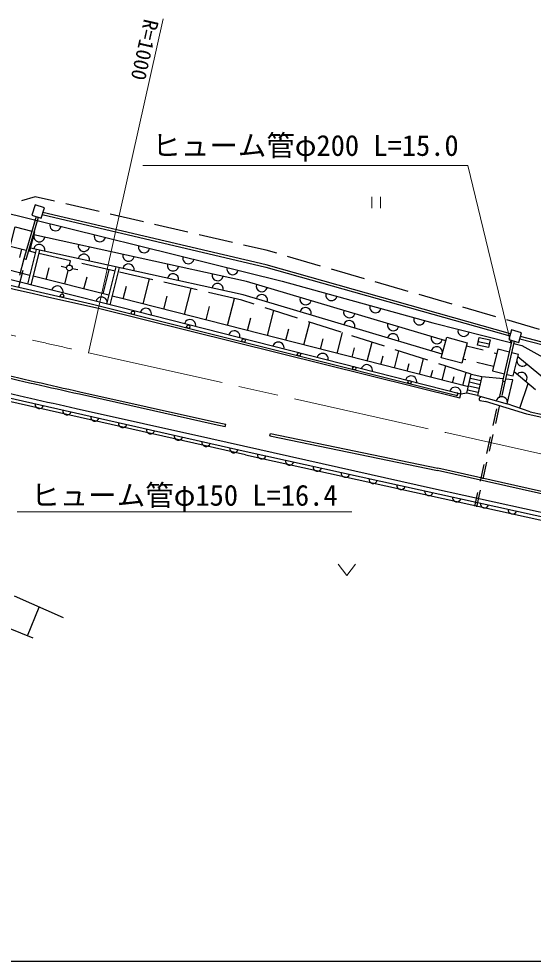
# Model space of a CAD drawing. Units: millimetres, scale not verified. Extents: x 40000 to 679996, y 20000 to 379998.
# Drawn here: x 494429 to 539520, y 204999 to 287611 of the extents above; entities that cross this region are included whole.
import ezdxf
from ezdxf.enums import TextEntityAlignment as Align

# ---------------------------------------------------------------- set-up
doc = ezdxf.new("R2010")
doc.units = ezdxf.units.MM
doc.header["$LTSCALE"] = 999.995
doc.linetypes.add('CHAIN', pattern=[18.5, 12, -1.5, 3.5, -1.5])
for name, color, linetype, lineweight in [('M-BGD', 7, 'Continuous', 25), ('M-BMK', 2, 'CHAIN', 13), ('M-STR-HTXT', 7, 'Continuous', 13), ('M-TTL-BAND', 7, 'Continuous', 25)]:
    doc.layers.add(name, color=color, linetype=linetype, lineweight=lineweight)
doc.styles.add('ＭＳ ゴシック', font='')
doc.styles.get('ＭＳ ゴシック').set_extended_font_data('MS Gothic')

msp = doc.modelspace()

# ---------------------------------------------------------------- linework, layer by layer
at = {"layer": 'M-BGD'}
for p, q in [((495852.4, 272021.2), (494670.4, 271646.2)), ((497566.8, 271623.6), (495852.4, 272021.2)), ((501463.3, 270719.8), (498540.9, 271397.6)), ((495953.5, 270283.6), (494867.9, 266574.8)), ((495059.9, 266518.6), (496144, 270222.5)), ((505359.8, 269816), (502437.4, 270493.8)), ((509256.4, 268912.1), (506334, 269590)), ((503257.3, 262327.2), (475600.1, 269265.8)), ((514382.4, 264593.6), (495737, 268670.2)), ((495773.9, 268958), (495808.5, 268949.1)), ((513152.9, 268008.3), (510230.5, 268686.2)), ((516118, 267320.6), (514127, 267782.4)), ((494506.4, 266675), (494683, 267404.4)), ((495204.4, 264347.5), (495968.2, 267392.1)), ((495896.7, 267106.9), (495367.3, 267228.9)), ((514089.4, 263429.6), (495438.9, 267507.8)), ((495495.4, 264274.5), (496261.4, 267328)), ((498964.2, 266400.4), (496189.1, 267039.6)), ((517036.5, 267054.8), (516118, 267320.6)), ((495399.1, 265123.4), (489654.7, 266564.6)), ((494867.9, 266574.8), (494490.1, 265123.2)), ((495059.9, 266518.6), (494867.9, 266574.8)), ((498871.5, 266025), (498965.6, 266400.1)), ((502862.1, 265502.6), (499938.6, 266175.9)), ((520878.8, 265942.8), (517997.1, 266776.8)), ((494436.6, 264123.9), (494814.4, 265575.6)), ((496818.9, 264767.2), (497075.1, 265788.6)), ((498127.3, 265924), (498617.4, 265824.8)), ((498453.1, 264357.2), (498752.5, 265550.6)), ((499107.4, 265725.5), (499597.4, 265626.3)), ((501826.4, 263510.9), (502355.4, 265619.3)), ((502136, 262608.5), (502952.9, 265864.8)), ((502427, 262535.5), (503246.1, 265800.6)), ((506171.7, 264740.2), (503248.2, 265413.6)), ((524721.1, 264830.8), (521839.4, 265664.8)), ((502330.7, 263384.4), (495690.1, 265050.4)), ((500139.8, 263934.1), (500404.2, 264988.3)), ((505322.9, 262622.6), (505880, 264807.4)), ((510069.6, 263842.4), (507146.2, 264515.8)), ((531854.8, 259383.1), (514382.4, 264593.6)), ((528563.4, 263718.8), (525681.7, 264552.8)), ((503575, 263068.3), (503853.6, 264160.7)), ((508953.9, 261696.7), (509532.6, 263966.1)), ((513967.5, 262944.6), (511044.1, 263617.9)), ((507138.4, 262159.6), (507427.7, 263294.3)), ((512725.5, 260734.9), (513326.7, 263092.2)), ((515060.8, 262592.2), (513967.5, 262944.6)), ((531541.7, 258224.7), (514089.4, 263429.6)), ((532405.7, 262606.8), (529524, 263440.8)), ((501419.3, 262237.4), (533093.9, 254375.8)), ((533173.2, 254695.1), (503257.3, 262327.2)), ((510839.7, 261215.8), (511140.3, 262394.4)), ((518867.9, 261365.3), (516012.6, 262285.5)), ((516235.3, 259839.9), (516794.6, 262033.5)), ((536248, 261494.8), (533366.3, 262328.8)), ((514480.4, 260287.4), (514760.1, 261384.2)), ((522675.1, 260138.4), (519819.7, 261058.6)), ((540090.3, 260382.8), (537208.6, 261216.8)), ((517831.4, 259432.9), (518085.8, 260430.5)), ((519427.6, 259025.8), (519936.4, 261021)), ((520879.4, 258655.6), (521110.7, 259563)), ((522331.1, 258285.4), (522793.9, 260100.2)), ((526482.3, 258911.5), (523626.9, 259831.7)), ((536875.1, 255845.1), (537688.2, 259409.2)), ((538356.3, 259571.4), (541991.2, 258605.8)), ((542047.6, 258797.8), (538412.3, 259763.4)), ((523651.6, 257948.7), (523862.1, 258774)), ((524972.1, 257612), (525393, 259262.6)), ((530289.5, 257684.6), (527434.1, 258604.8)), ((533672.5, 258938), (535129.4, 258581.3)), ((534702.3, 259322.6), (535671.8, 259117.4)), ((537070.1, 255800.6), (537880.5, 259353)), ((526173.2, 257305.7), (526364.6, 258056.3)), ((527374.2, 256999.4), (527757.1, 258500.7)), ((529559.1, 256442.3), (529907.3, 257807.8)), ((533614.4, 257717), (533359.3, 257779.5)), ((536100.7, 258343.4), (536342.6, 258284.2)), ((538238.1, 258174.9), (537646.6, 258327.6)), ((540521.7, 256056.1), (538188.1, 257981.5)), ((528466.6, 256720.8), (528640.7, 257403.6)), ((534096.6, 256457.7), (531241.2, 257377.9)), ((531546.3, 255935.5), (531863, 257177.5)), ((536042.6, 257122.3), (534585.6, 257479.1)), ((530552.7, 256188.9), (530711, 256809.9)), ((532450.1, 255705), (532594.1, 256269.9)), ((533353.8, 255474.6), (533641.9, 256604.3)), ((534017.1, 256116.9), (534943.8, 255900.6)), ((536919.2, 256038.6), (535020.5, 256229.1)), ((539731.8, 255098.7), (537845.6, 256654.9)), ((533858, 255435.2), (534784.7, 255218.9)), ((533937.5, 255776.1), (534864.2, 255559.7)), ((536875.1, 255845.1), (536541.5, 254382.7)), ((536793.2, 254586.9), (537070.1, 255800.6)), ((537070.1, 255800.6), (536875.1, 255845.1)), ((537729.5, 255957.3), (537119.8, 256018.5)), ((537246.2, 253850.7), (537729.5, 255957.3)), ((538339.6, 253479.4), (539073.9, 255641.5)), ((514289.6, 249396.7), (491176.9, 254613.6)), ((491339.2, 254895.5), (514350.6, 249675.9)), ((499739.3, 254723), (511539.6, 252084.9)), ((499783, 254918.2), (511583.3, 252280.1)), ((532764.8, 254586.6), (532280.1, 254713.7)), ((533093.9, 254375.8), (533173.2, 254695.1)), ((533711.6, 254808.1), (533173.2, 254695.1)), ((533778.4, 255094.4), (534705.1, 254878.1)), ((534638.3, 254591.7), (537246.2, 253850.7)), ((534867.3, 254165.5), (535355.7, 254053.4)), ((539269.4, 253163.6), (537246.2, 253850.7)), ((499455.7, 253454.3), (511256, 250816.2)), ((536319, 253407.8), (535985.4, 251945.3)), ((536237.1, 252149.6), (536570.8, 253612)), ((539269.4, 253163.6), (553826.9, 249899.2)), ((511542.5, 252084.3), (512522.2, 251880.6)), ((511583.3, 252280.1), (512562.9, 252076.4)), ((512522.2, 251880.6), (512562.9, 252076.4)), ((516438.5, 251066.5), (516479.2, 251262.3)), ((516479.2, 251262.3), (531167, 248209)), ((535681.1, 249712.2), (536014.7, 251174.6)), ((511256, 250816.2), (530772.3, 246443.6)), ((516438.5, 251066.5), (531126.2, 248013.2)), ((535763, 250970.4), (535429.4, 249508)), ((514350.6, 249675.9), (549967.7, 241848.6)), ((514289.6, 249396.7), (549890.8, 241534.1)), ((535125.1, 247274.8), (535458.7, 248737.3)), ((552340.8, 243252.2), (531123.2, 248013.9)), ((552384.4, 243447.4), (531167, 248209)), ((535207, 248533), (534873.3, 247070.6)), ((530772.3, 246443.6), (552010.8, 241776.1)), ((534569, 244837.5), (534902.6, 246299.9)), ((534650.9, 246095.7), (534374, 244882)), ((494018.5, 237022.5), (498309.6, 235135.7)), ((495186.2, 233529.5), (496216.5, 236045.4)), ((491498.3, 235039.8), (495648.9, 233340))]:
    msp.add_line(p, q, dxfattribs=at)
for points in [[(532280.1, 254713.7), (500759.9, 262599.2), (490721.1, 264917.6), (473782.6, 268979.6), (457243.1, 273317.5)], [(489394.9, 271569.7), (517522.1, 264604.3), (530737.9, 260948.5), (537638.9, 259192.9)], [(496479.6, 270450.8), (516072.6, 265842.4), (537472, 259809.8)], [(537528, 260001.8), (516122.7, 266036.1), (496540.9, 270641.9)], [(495080.9, 267302.3), (493663.2, 267665.9), (494104.5, 269386.2), (495580.1, 269007.7)], [(495808.5, 268949.1), (495367.3, 267228.9), (495274.7, 267252.6)], [(533838.3, 255351), (503453.5, 263102.7), (502621.7, 263311.4)], [(537452.8, 258377.6), (536434.5, 258640.5), (535950.6, 256766), (537022.1, 256489.3)], [(537832.7, 259143.6), (538540.9, 258963.4), (541143.4, 257503.8), (542087.3, 257259.1)], [(537215.8, 256439.3), (537754.1, 256300.4), (538238.1, 258174.9)], [(553765.1, 249622.8), (538971.5, 252951), (535355.7, 254053.4)]]:
    msp.add_lwpolyline(points, dxfattribs=at)
for points in [[(496667.2, 271035.8), (495850.8, 271297.7), (495565.4, 270408.2), (496381.8, 270146.2)], [(537629.5, 260349.3), (537381.2, 259498.8), (538260.2, 259242.2), (538508.5, 260092.6)], [(531942.7, 259708), (533748.7, 259219.9), (533259.9, 257411.6), (531453.9, 257899.8)], [(534774.8, 259665), (535744.3, 259459.8), (535605.1, 258802.2), (534635.6, 259007.4)], [(533711.6, 254808.1), (534096.6, 256457.7), (535023.4, 256241.4), (534638.3, 254591.7)]]:
    msp.add_lwpolyline(points, close=True, dxfattribs=at)
for centre, radius in [((498862.4, 265775.1), 250), ((498210.1, 263342), 150), ((504430.2, 261835.6), 150), ((509280.7, 260622.1), 150), ((514131.2, 259408.7), 150), ((518981.7, 258195.2), 150), ((523832.2, 256981.8), 150), ((528682.6, 255768.3), 150)]:
    msp.add_circle(centre, radius, dxfattribs=at)
for centre, radius, start, end in [((718722, 1234238.2), 995994.9, 254.65305, 257.39804), ((497645.6, 269526.5), 500, 166.0912, 346.0912), ((496225.5, 268563.4), 500, 167.66694, 347.66694), ((501528.3, 268565), 500, 166.0912, 346.0912), ((496223.6, 267336.2), 500, 347.66561, 167.66561), ((500133.1, 267709), 500, 167.66694, 347.66694), ((505411, 267603.5), 500, 166.0912, 346.0912), ((500131.3, 266481.8), 500, 347.66561, 167.66561), ((504040.8, 266854.6), 500, 167.66694, 347.66694), ((504038.9, 265627.3), 500, 347.66561, 167.66561), ((507948.5, 266000.3), 500, 167.66694, 347.66694), ((509293.7, 266642), 500, 166.0912, 346.0912), ((507946.6, 264772.8), 500, 347.66561, 167.66561), ((511856.1, 265145.9), 500, 167.66694, 347.66694), ((513176.4, 265680.5), 500, 166.0912, 346.0912), ((511854.2, 263918.4), 500, 347.66561, 167.66561), ((497800.7, 263696.1), 500, 345.91642, 165.91642), ((515737.5, 264189.5), 500, 163.39492, 343.39492), ((521836.9, 263410.7), 500, 164.53724, 344.53724), ((501680.4, 262722.8), 500, 345.91642, 165.91642), ((515730, 262940.3), 500, 343.39349, 163.39349), ((519570.6, 263046.4), 500, 163.39492, 343.39492), ((505557.9, 261740.3), 500, 345.68809, 165.68809), ((519563.1, 261797.1), 500, 343.39349, 163.39349), ((523403.8, 261903.3), 500, 163.39492, 343.39492), ((525692.1, 262344.3), 500, 164.53724, 344.53724), ((509433.7, 260751.5), 500, 345.68809, 165.68809), ((523396.3, 260654), 500, 343.39349, 163.39349), ((529547.3, 261277.8), 500, 164.53724, 344.53724), ((513309.5, 259762.7), 500, 345.68809, 165.68809), ((527237, 260760.2), 500, 163.39492, 343.39492), ((533417.3, 260266.9), 500, 165.72702, 345.72702), ((527229.4, 259510.8), 500, 343.39349, 163.39349), ((531070.1, 259617.1), 500, 163.39492, 343.39492), ((517185.4, 258773.9), 500, 345.68809, 165.68809), ((531062.6, 258367.6), 500, 343.39349, 163.39349), ((521061.2, 257785.1), 500, 345.68809, 165.68809), ((538573.8, 257663.3), 500, 140.4748, 320.4748), ((524937, 256796.3), 500, 345.68809, 165.68809), ((718722, 1234238.2), 1003694.9, 256.94162, 257.39804), ((718722, 1234238.2), 1003494.9, 256.94162, 257.39804), ((528812.9, 255807.5), 500, 345.68809, 165.68809), ((538491, 256122.4), 500, 320.4748, 140.4748), ((718722, 1234238.2), 1004994.9, 256.92872, 257.39804), ((532688.7, 254818.7), 500, 345.68809, 165.68809), ((532796.5, 254707.5), 125, 255.31195, 75.31195), ((536765.2, 253987.4), 500, 344.13815, 164.13815), ((496221.1, 253814.7), 375.9, 171.1699, 343.27017), ((534895.3, 254287.3), 125, 77.07226, 257.07226), ((498659.1, 253261.7), 375.9, 171.1699, 343.27017), ((501097.2, 252708.7), 375.9, 171.1699, 343.27017), ((503535.2, 252155.7), 375.9, 171.1699, 343.27017), ((505973.3, 251602.6), 375.9, 171.1699, 343.27017), ((508411.4, 251049.6), 375.9, 171.1699, 343.27017), ((510849.4, 250496.6), 375.9, 171.1699, 343.27017), ((513287.5, 249943.6), 375.9, 171.1699, 343.27017), ((515727.4, 249399.8), 375.9, 171.5554, 343.65566), ((518169.1, 248863.2), 375.9, 171.5554, 343.65566), ((520610.9, 248326.6), 375.9, 171.5554, 343.65566), ((523052.6, 247790), 375.9, 171.5554, 343.65566), ((525494.3, 247253.4), 375.9, 171.5554, 343.65566), ((527936, 246716.8), 375.9, 171.5554, 343.65566), ((530377.7, 246180.2), 375.9, 171.5554, 343.65566), ((532819.5, 245643.6), 375.9, 171.5554, 343.65566), ((535261.2, 245107), 375.9, 171.5554, 343.65566), ((537702.9, 244570.4), 375.9, 171.5554, 343.65566)]:
    msp.add_arc(centre, radius, start, end, dxfattribs=at)
at = {"layer": 'M-BMK'}
for p, q in [((500546.6, 258333.8), (531865.2, 251332.1)), ((531865.2, 251331.9), (552500.9, 246718.4))]:
    msp.add_line(p, q, dxfattribs=at)
msp.add_arc((718723.9, 1234237.7), 999994.9, 253.15604, 257.39774, dxfattribs=at)
at = {"layer": 'M-STR-HTXT'}
for p, q in [((500546.6, 258333.8), (507091.9, 287611)), ((533799.5, 274745.4), (505313.8, 274745.4)), ((537603.8, 259064.4), (533799.5, 274745.4)), ((525380.5, 272007.4), (525380.5, 271007.4)), ((526130.5, 271007.4), (526130.5, 272007.4)), ((494272.1, 244378.5), (495193.3, 244378.5)), ((495193.3, 244378.5), (522693.2, 244378.5)), ((522693.2, 244378.5), (523614.4, 244378.5)), ((522429.9, 239797.7), (523179.9, 238797.8)), ((523179.9, 238797.8), (523929.9, 239797.7))]:
    msp.add_line(p, q, dxfattribs=at)
at = {"layer": 'M-TTL-BAND'}
msp.add_line((39999.8, 204998.9), (578997.1, 204998.9), dxfattribs=at)

# ---------------------------------------------------------------- texts
at = {"layer": 'M-STR-HTXT', "style": 'ＭＳ ゴシック'}
msp.add_text('R=1000', height=1320, rotation=257.281, dxfattribs=at).set_placement((506703.4, 287375.5), align=Align.TOP_LEFT)
for s, p in [('ヒューム管φ200 L=15.0', (519556.7, 275045.4)), ('ヒューム管φ150 L=16.4', (508943.3, 244378.5))]:
    msp.add_text(s, height=1833, dxfattribs=at).set_placement(p, align=Align.BOTTOM_CENTER)

doc.saveas('drawing.dxf')
